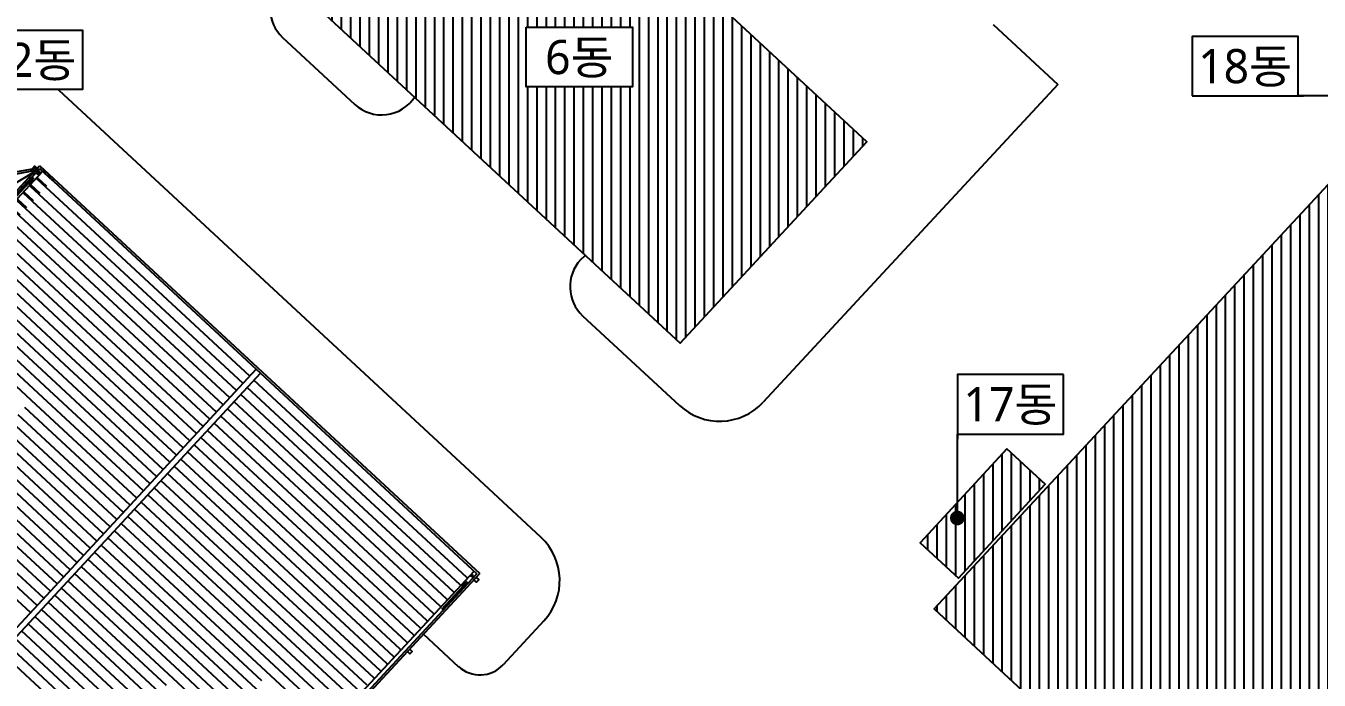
# Model space of a CAD drawing. Header units: millimetres. Extents: x 0 to 841000, y 0 to 594000.
# Drawn here: x 338204 to 470579, y 329061 to 396028 of the extents above; entities that cross this region are included whole.
import ezdxf
from ezdxf.enums import TextEntityAlignment as Align
from ezdxf.xclip import XClip

# ---------------------------------------------------------------- set-up
doc = ezdxf.new("R2010")
doc.units = ezdxf.units.MM
doc.header["$LTSCALE"] = 1000
doc.header["$XCLIPFRAME"] = 0
doc.layers.get('Defpoints').update_dxf_attribs({"color": 137})
for name, color, linetype in [('SYM-LEAD', 6, 'Continuous'), ('TEXT', 3, 'Continuous'), ('XR-PLAN$0$WALL-D', 8, 'Continuous'), ('XR-PLAN$0$입면선', 8, 'Continuous'), ('XR-SITE PLAN$0$ETC-8', 8, 'Continuous'), ('XR-SITE PLAN$0$건물', 3, 'Continuous'), ('XR-SITE PLAN$0$입면선', 8, 'Continuous'), ('일반형 주차', 5, 'Continuous')]:
    doc.layers.add(name, color=color, linetype=linetype)
doc.styles.add('$0$스타일1', font='malgun.ttf')
doc.styles.add('스타일1', font='malgun.ttf')
doc.dimstyles.new('DIM-QD 1', dxfattribs={"dimtxt": 3, "dimasz": 1.5, "dimexe": 1, "dimexo": 0, "dimgap": 1, "dimtad": 1, "dimdec": 3, "dimdsep": 46, "dimlunit": 6, "dimtxsty": '$0$스타일1', "dimblk1": 'ARCHTICK', "dimblk2": 'ARCHTICK', "dimsah": 1, "dimcen": 0, "dimclrd": 256, "dimclre": 256, "dimclrt": 3, "dimazin": 2, "dimtfac": 1, "dimtdec": 3, "dimtix": 1, "dimtmove": 2, "dimatfit": 3, "dimldrblk": 'ARCHTICK', "dimfxl": 1, "dimtolj": 1, "dimtzin": 0, "dimarcsym": 0})

# ---------------------------------------------------------------- blocks, each defined once
blk = doc.blocks.new('_ARCHTICK')
at = {"color": 0, "linetype": 'ByBlock', "const_width": 0.15}
blk.add_lwpolyline([(-0.5, -0.5), (0.5, 0.5)], dxfattribs=at)
blk = doc.blocks.new('XR-PLAN$0$I-Center 지붕 평면도')
at = {"layer": 'XR-PLAN$0$입면선', "ltscale": 200}
for p, q in [((-100350, 570), (540, 570)), ((-100150, 370), (340, 370)), ((-4582, 205), (-736, 205)), ((-1428, 205), (-1428, 105)), ((-1428, 105), (-736, 205)), ((340, 370), (340, -60500)), ((540, 570), (540, -60700)), ((-100150, -30), (340, -30)), ((-100150, -29700), (340, -29700)), ((-100150, -30300), (340, -30300))]:
    blk.add_line(p, q, dxfattribs=at)
at = {"layer": 'XR-PLAN$0$입면선', "ltscale": 20}
for p, q in [((-23500, -29700), (-23500, -130)), ((-22500, -29700), (-22500, -130)), ((-17500, -15000), (-17500, -130)), ((-16500, -15000), (-16500, -130)), ((-15500, -15000), (-15500, -130)), ((-14500, -15000), (-14500, -130)), ((-13500, -15000), (-13500, -130)), ((-12500, -15000), (-12500, -130)), ((-11500, -15000), (-11500, -130)), ((-10500, -15000), (-10500, -130)), ((-9500, -15000), (-9500, -130)), ((-8500, -15000), (-8500, -130)), ((-7500, -15000), (-7500, -130)), ((-6500, -15000), (-6500, -130)), ((-5500, -15000), (-5500, -130)), ((-4500, -15000), (-4500, -130)), ((-3500, -15000), (-3500, -130)), ((-2500, -15000), (-2500, -130)), ((-1500, -130), (-1500, -30)), ((-1500, -15000), (-1500, -130)), ((-500, -130), (-500, -30)), ((-500, -15000), (-500, -130))]:
    blk.add_line(p, q, dxfattribs=at)
at = {"layer": 'XR-PLAN$0$입면선', "ltscale": 200}
blk.add_lwpolyline([(-175, 570), (175, 570), (175, 920), (-175, 920)], close=True, dxfattribs=at)
blk.add_circle((0, 170), 100, dxfattribs=at)
blk = doc.blocks.new('XR-PLAN$0$sheet-line')
at = {"layer": 'Defpoints'}
blk.add_lwpolyline([(168200, -356400), (0, -356400), (0, -237600), (168200, -237600)], close=True, dxfattribs=at)
blk = doc.blocks.new('XR-PLAN')
at = {"layer": 'Defpoints'}
blk.add_lwpolyline([(345700, 114600), (483100, 114600), (483100, 4200), (345700, 4200)], close=True, dxfattribs=at)
ref = blk.add_blockref('XR-PLAN$0$I-Center 지붕 평면도', (448900, 13900))
XClip(ref).set_block_clipping_path([(-103200.0000000001, -9668.800941873), (34200, 100522.8029125886)])
at = {"layer": 'XR-PLAN$0$WALL-D'}
blk.add_blockref('XR-PLAN$0$sheet-line', (336400, 356400), dxfattribs=at)
blk = doc.blocks.new('XR-SITE PLAN$0$I-Center roof')
at = {"ltscale": 200}
for p, q in [((222661, 229880), (227236, 228580)), ((225706, 229880), (227454, 228580)), ((225773, 230080), (227795, 228580)), ((126675, 228580), (228075, 228580)), ((126875, 228380), (227875, 228380)), ((126875, 227980), (227875, 227980)), ((222792, 228215), (226639, 228215)), ((225946, 228215), (225946, 228115)), ((225946, 228115), (226639, 228215)), ((227875, 228380), (227875, 167380)), ((228075, 228580), (228075, 167180)), ((126875, 198180), (227875, 198180)), ((126875, 197580), (227875, 197580)), ((126675, 167180), (228075, 167180)), ((126875, 167780), (227875, 167780)), ((126875, 167380), (227875, 167380)), ((222792, 167545), (226639, 167545)), ((225946, 167545), (225946, 167645)), ((225946, 167645), (226639, 167545))]:
    blk.add_line(p, q, dxfattribs=at)
at = {"ltscale": 20}
for p, q in [((203875, 207636), (203875, 227880)), ((209875, 212880), (209875, 227880)), ((210875, 212880), (210875, 227880)), ((211875, 212880), (211875, 227880)), ((212875, 212880), (212875, 227880)), ((213875, 212880), (213875, 227880)), ((214875, 212880), (214875, 227880)), ((215875, 212880), (215875, 227880)), ((216875, 212880), (216875, 227880)), ((217875, 212880), (217875, 227880)), ((218875, 212880), (218875, 227880)), ((219875, 212880), (219875, 227880)), ((220875, 212880), (220875, 227880)), ((221875, 212880), (221875, 227880)), ((222875, 212880), (222875, 227880)), ((223875, 212880), (223875, 227880)), ((224875, 212880), (224875, 227880)), ((225875, 227880), (225875, 227980)), ((225875, 212880), (225875, 227880)), ((226875, 227880), (226875, 227980)), ((226875, 212880), (226875, 227880)), ((193875, 198180), (193875, 212880)), ((194875, 198180), (194875, 212880)), ((195875, 198180), (195875, 212880)), ((196875, 198180), (196875, 212880)), ((197875, 198180), (197875, 212880)), ((198875, 198180), (198875, 212880)), ((199875, 198180), (199875, 212880)), ((200875, 198180), (200875, 212880)), ((201875, 198180), (201875, 212880)), ((202875, 198180), (202875, 212880)), ((204875, 198180), (204875, 212880)), ((205875, 198180), (205875, 212880)), ((206875, 198180), (206875, 212880)), ((207875, 198180), (207875, 212880)), ((208875, 198180), (208875, 212880)), ((209875, 198180), (209875, 212880)), ((210875, 198180), (210875, 212880)), ((211875, 198180), (211875, 212880)), ((212875, 198180), (212875, 212880)), ((213875, 198180), (213875, 212880)), ((214875, 198180), (214875, 212880)), ((215875, 198180), (215875, 212880)), ((216875, 198180), (216875, 212880)), ((217875, 198180), (217875, 212880)), ((218875, 198180), (218875, 212880)), ((219875, 198180), (219875, 212880)), ((220875, 198180), (220875, 212880)), ((221875, 198180), (221875, 212880)), ((222875, 198180), (222875, 212880)), ((223875, 198180), (223875, 212880)), ((224875, 198180), (224875, 212880)), ((225875, 198180), (225875, 212880)), ((226875, 198180), (226875, 212880)), ((203875, 198180), (203875, 207636)), ((188875, 182880), (188875, 197580)), ((189875, 182880), (189875, 197580)), ((190875, 182880), (190875, 197580)), ((191875, 182880), (191875, 197580)), ((192875, 182880), (192875, 197580)), ((193875, 182880), (193875, 197580)), ((194875, 182880), (194875, 197580)), ((195875, 182880), (195875, 197580)), ((196875, 182880), (196875, 197580)), ((197875, 182880), (197875, 197580)), ((198875, 182880), (198875, 197580)), ((199875, 182880), (199875, 197580)), ((200875, 182880), (200875, 197580)), ((201875, 182880), (201875, 197580)), ((202875, 182880), (202875, 197580)), ((203875, 188125), (203875, 197580)), ((204875, 176069), (204875, 197580)), ((205875, 182880), (205875, 197580)), ((206875, 182880), (206875, 197580)), ((207875, 182880), (207875, 197580)), ((208875, 182880), (208875, 197580)), ((209875, 182880), (209875, 197580)), ((210875, 182880), (210875, 197580)), ((211875, 182880), (211875, 197580)), ((212875, 182880), (212875, 197580)), ((213875, 182880), (213875, 197580)), ((214875, 182880), (214875, 197580)), ((215875, 182880), (215875, 197580)), ((216875, 182880), (216875, 197580)), ((217875, 182880), (217875, 197580)), ((218875, 182880), (218875, 197580)), ((219875, 182880), (219875, 197580)), ((220875, 182880), (220875, 197580)), ((221875, 182880), (221875, 197580)), ((222875, 182880), (222875, 197580)), ((223875, 182880), (223875, 197580)), ((224875, 182880), (224875, 197580)), ((225875, 182880), (225875, 197580)), ((226875, 182880), (226875, 197580)), ((203875, 167880), (203875, 188125)), ((198875, 167880), (198875, 182880)), ((199875, 167880), (199875, 182880)), ((200875, 167880), (200875, 182880)), ((201875, 167880), (201875, 182880)), ((202875, 167880), (202875, 182880)), ((205875, 167880), (205875, 182880)), ((206875, 167880), (206875, 182880)), ((207875, 167880), (207875, 182880)), ((208875, 167880), (208875, 182880)), ((209875, 167880), (209875, 182880)), ((210875, 167880), (210875, 182880)), ((211875, 167880), (211875, 182880)), ((212875, 167880), (212875, 182880)), ((213875, 167880), (213875, 182880)), ((214875, 167880), (214875, 182880)), ((215875, 167880), (215875, 182880)), ((216875, 167880), (216875, 182880)), ((217875, 167880), (217875, 182880)), ((218875, 167880), (218875, 182880)), ((219875, 167880), (219875, 182880)), ((220875, 167880), (220875, 182880)), ((221875, 167880), (221875, 182880)), ((222875, 167880), (222875, 182880)), ((223875, 167880), (223875, 182880)), ((224875, 167880), (224875, 182880)), ((225875, 167880), (225875, 182880)), ((226875, 167880), (226875, 182880)), ((212875, 167780), (212875, 167880)), ((213875, 167780), (213875, 167880)), ((214875, 167780), (214875, 167880)), ((215875, 167780), (215875, 167880)), ((216875, 167780), (216875, 167880)), ((217875, 167780), (217875, 167880)), ((218875, 167780), (218875, 167880)), ((219875, 167780), (219875, 167880)), ((220875, 167780), (220875, 167880)), ((221875, 167780), (221875, 167880)), ((222875, 167780), (222875, 167880)), ((223875, 167780), (223875, 167880)), ((224875, 167780), (224875, 167880)), ((225875, 167780), (225875, 167880)), ((226875, 167780), (226875, 167880))]:
    blk.add_line(p, q, dxfattribs=at)
at = {"ltscale": 200}
for points in [[(227200, 228580), (227550, 228580), (227550, 228930), (227200, 228930)], [(217200, 167180), (217550, 167180), (217550, 166830), (217200, 166830)], [(227200, 167180), (227550, 167180), (227550, 166830), (227200, 166830)]]:
    blk.add_lwpolyline(points, close=True, dxfattribs=at)
for centre in [(227375, 228180), (227375, 167580)]:
    blk.add_circle(centre, 100, dxfattribs=at)
blk = doc.blocks.new('A$Ca532a4fe')
at = {"layer": 'TEXT', "color": 7}
for points in [[(234011, -154699), (244869, -154699), (244869, -160798), (234011, -160798)], [(290305, -154414), (301163, -154414), (301163, -160513), (290305, -160513)], [(358452, -161441), (369310, -161441), (369310, -155341), (358452, -155341)], [(345286, -189948), (334429, -189948), (334429, -196048), (345286, -196048)]]:
    blk.add_lwpolyline(points, close=True, dxfattribs=at)

msp = doc.modelspace()

# ---------------------------------------------------------------- hatches: boundary and pattern name
at = {"layer": 'XR-SITE PLAN$0$ETC-8'}
h = msp.add_hatch(dxfattribs=at)
h.set_pattern_fill('ANSI31', color=256, scale=300, angle=45)
h.paths.add_polyline_path([(334363, 380366), (329011, 385330), (320783, 376458), (326135, 371494)])
h.paths.add_polyline_path([(383832, 421657), (364718, 401047), (405166, 363534), (424280, 384144)])
h.paths.add_polyline_path([(362210, 428076), (355603, 434204), (343355, 420997), (349962, 414869)])
h.paths.add_polyline_path([(471860, 297013), (473454, 295579), (474196, 296404), (472602, 297838)], flags=9)
h.paths.add_polyline_path([(471526, 296285), (474998, 293161), (475706, 293947), (472234, 297071)], flags=9)
h.paths.add_polyline_path([(474233, 385583), (475667, 387177), (474843, 387919), (473408, 386325)], flags=9)
h.paths.add_polyline_path([(474961, 385250), (478086, 388722), (477300, 389429), (474175, 385957)], flags=9)
h = msp.add_hatch(dxfattribs=at)
h.set_pattern_fill('ANSI31', color=256, scale=300, angle=45)
h.paths.add_polyline_path([(442527, 349131), (438612, 352739), (429739, 343109), (433655, 339502)])
h.paths.add_polyline_path([(542628, 366114), (517942, 389008), (509593, 393375), (493313, 403339), (431180, 336344), (439076, 329021), (439436, 329161), (448714, 328985), (452934, 328821), (457541, 328352), (461455, 328689), (460632, 334256), (459805, 340324), (459818, 349890), (460789, 358110), (460943, 359960), (461222, 366675), (470554, 368128), (474066, 360398), (478173, 351137), (468394, 340372), (468018, 331743), (470756, 324115), (476929, 319990), (482799, 316825), (487425, 314339), (492393, 311949)])
h.paths.add_polyline_path([(474066, 360398), (470554, 368128), (461222, 366675), (460943, 359960), (460789, 358110), (459818, 349890), (459805, 340324), (460632, 334256), (461455, 328689), (457541, 328352), (452934, 328821), (448714, 328985), (439436, 329161), (439076, 329021), (446215, 322400), (457768, 323704), (459695, 322667), (465539, 319991), (474693, 315588), (478814, 313597), (483217, 311427), (488972, 308580), (489179, 308483), (492393, 311949), (487425, 314339), (482799, 316825), (476929, 319990), (470756, 324115), (468018, 331743), (468394, 340372), (478173, 351137)])
h.paths.add_polyline_path([(483217, 311427), (478814, 313597), (474693, 315588), (465539, 319991), (459695, 322667), (457768, 323704), (446215, 322400), (476251, 294543), (489179, 308483), (488972, 308580)])
h.paths.add_polyline_path([(497556, 407915), (493313, 403339), (509593, 393375), (517942, 389008)])
h.paths.add_polyline_path([(580231, 300151), (561653, 317381), (540069, 294107), (540341, 294014), (556261, 287727), (567237, 283367, 0.5209097), (567688, 286625), (566952, 287356), (568146, 288644), (568921, 287956)])
h.paths.add_polyline_path([(556261, 287727), (540341, 294014), (540069, 294107), (536645, 290415), (560236, 281112), (560915, 280847), (564198, 284387), (564958, 283682, 0.3150025), (567237, 283367)])
h.paths.add_polyline_path([(561619, 280082), (560859, 280787), (560915, 280847), (560236, 281112), (536645, 290415), (519443, 271868), (538021, 254638)])
h.paths.add_polyline_path([(536645, 290415), (531994, 292252), (520891, 296014), (518444, 296856), (506447, 283920), (519443, 271868)])
h.paths.add_polyline_path([(521701, 300367), (518444, 296856), (520891, 296014), (531994, 292252), (536602, 290432), (536645, 290415), (540069, 294107)])
h.paths.add_polyline_path([(561653, 317381), (548657, 329433), (537896, 317829), (538640, 317108), (537446, 315820), (536662, 316499, 1), (533932, 313556), (534692, 312851), (531353, 309251), (530593, 309956), (521701, 300367), (540069, 294107)])
h.paths.add_polyline_path([(500129, 271925), (497616, 274256), (496595, 273156), (499109, 270825)])
h.paths.add_polyline_path([(474961, 385250), (478086, 388722), (477300, 389429), (474175, 385957)], flags=25)
h.paths.add_polyline_path([(471860, 297013), (473454, 295579), (474196, 296404), (472602, 297838)], flags=25)
h.paths.add_polyline_path([(471526, 296285), (474998, 293161), (475706, 293947), (472234, 297071)], flags=9)

# ---------------------------------------------------------------- linework, layer by layer
at = {"layer": 'XR-SITE PLAN$0$건물', "color": 7}
for points in [[(364718, 401047), (405166, 363534), (424280, 384144), (383832, 421657)], [(542628, 366114), (497556, 407915), (431180, 336344), (476251, 294543)], [(438612, 352739), (429739, 343109), (433655, 339502), (442527, 349131)]]:
    msp.add_lwpolyline(points, close=True, dxfattribs=at)
for points in [[(438612, 352739), (429739, 343109)], [(442575, 349088), (438612, 352739)]]:
    msp.add_lwpolyline(points, dxfattribs=at)
at = {"layer": 'XR-SITE PLAN$0$입면선'}
for p, q in [((437198, 396172), (443829, 390023)), ((364486, 394844), (371869, 387996)), ((338779, 392038), (382203, 351765)), ((443829, 390023), (413672, 357507)), ((377672, 388302), (377589, 388212)), ((394979, 372083), (395455, 372540)), ((395195, 366363), (405092, 357184)), ((390916, 343684), (382203, 351765)), ((391238, 335137), (387066, 330638)), ((378910, 333766), (382469, 330465))]:
    msp.add_line(p, q, dxfattribs=at)
for centre, radius, start, end in [((367238, 397811), 4048, 137.1562, 227.1562), ((335379, 388372), 5000, 47.1562, 137.1562), ((374621, 390964), 4048, 227.1562, 326.51604), ((397947, 369331), 4048, 137.1562, 227.1562), ((409221, 361636), 6072, 227.1562, 317.1562), ((386803, 339250), 6048, 317.1562, 47.1562), ((384681, 332850), 3252, 227.1562, 317.1562)]:
    msp.add_arc(centre, radius, start, end, dxfattribs=at)

# ---------------------------------------------------------------- block references
at = {"layer": 'XR-SITE PLAN$0$ETC-8', "rotation": 47.15620461600837}
msp.add_blockref('XR-SITE PLAN$0$I-Center roof', (352144, 59054), dxfattribs=at)

# ---------------------------------------------------------------- next in the draw order: wipeouts: each hides what was drawn before it
for points in [[(389424, 395883), (389424, 389784), (400281, 389784), (400281, 395883)], [(333130, 395598), (333130, 389499), (343988, 389499), (343988, 395598)], [(457570, 394955), (457570, 388856), (468428, 388856), (468428, 394955)], [(433547, 360348), (433547, 354249), (444405, 354249), (444405, 360348)]]:
    msp.add_wipeout(points)

# ---------------------------------------------------------------- next in the draw order: block references
ref = msp.add_blockref('XR-PLAN', (44602, 42313), dxfattribs=dict(rotation=47.15620461601618))
XClip(ref).set_block_clipping_path([(361500.0000000001, 12508.6156973273), (450227.1653741396, 87946.2503726115)])
at = {"layer": '일반형 주차'}
msp.add_blockref('A$Ca532a4fe', (99118, 550297), dxfattribs=at)

# ---------------------------------------------------------------- next in the draw order: texts
at = {"layer": 'TEXT', "style": '스타일1'}
for s, p in [('22동', (338559, 392548)), ('6동', (394852, 392833)), ('18동', (462999, 391906)), ('17동', (438976, 357299))]:
    msp.add_text(s, height=3500, dxfattribs=at).set_placement(p, align=Align.MIDDLE_CENTER)

# ---------------------------------------------------------------- next in the draw order: leaders
at = {"layer": 'SYM-LEAD'}
for points in [[(477023, 388856), (468428, 388856), (468969, 388856)], [(433547, 345654), (433547, 354249), (433547, 353708)]]:
    msp.add_leader(points, dimstyle='DIM-QD 1', override={"dimscale": 1000, "dimasz": 1.5, "dimtad": 0, "dimclrd": 6, "dimldrblk": 'DOT'}, dxfattribs=at)

doc.saveas('drawing.dxf')
